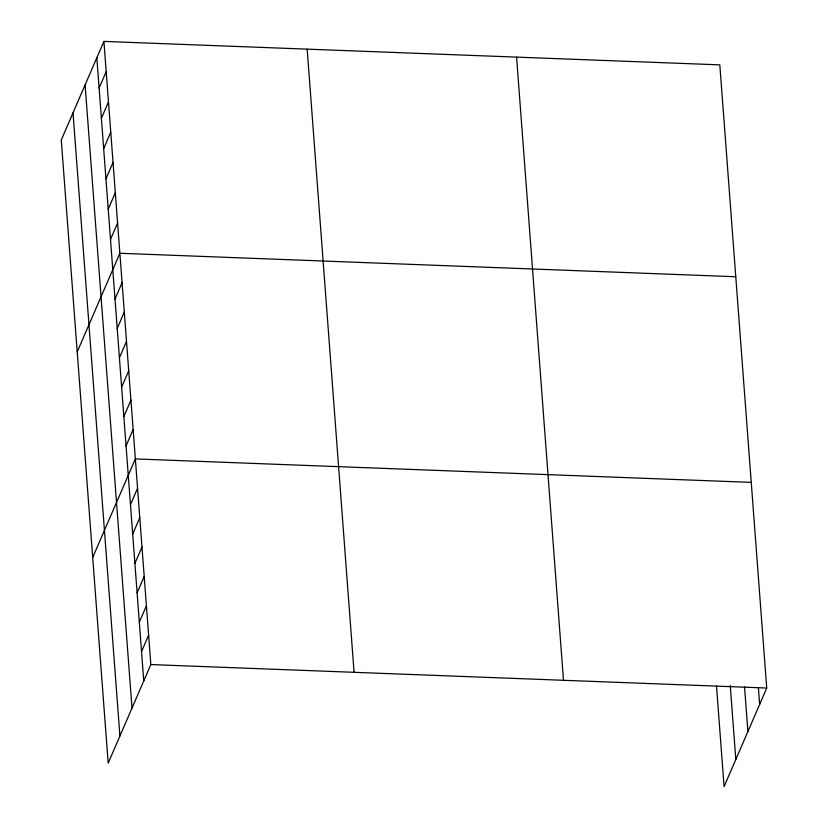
<?xml version="1.0" encoding="UTF-8"?>
<svg xmlns="http://www.w3.org/2000/svg" width="828" height="828" viewBox="0 0 828 828"><rect width="100%" height="100%" fill="white"/><g stroke="black" fill="none" stroke-linecap="round" stroke-linejoin="round"><path stroke-width="1.24" d="M103.924 41.4L61.272 139.963L108.178 763.137L150.831 664.563L103.924 41.4L719.822 64.863L766.728 688.037L724.076 786.6L716.479 685.698M99.112 88.058L106.201 71.663M101.389 118.332L108.478 101.937M103.666 148.595L110.766 132.201M105.943 178.858L113.043 162.474M108.23 209.132L115.32 192.738M110.507 239.395L117.597 223.011M77.221 351.848L119.874 253.275L735.771 276.738M114.988 299.043L122.089 282.659M117.203 328.426L124.293 312.032M119.418 357.799L126.508 341.405M121.623 387.183L128.723 370.789M123.838 416.556L130.927 400.162M126.053 445.93L133.142 429.546M92.695 557.492L135.357 458.919L751.244 482.382M130.472 504.687L137.562 488.303M132.687 534.07L139.777 517.676M134.892 563.444L141.981 547.06M137.106 592.827L144.196 576.433M139.311 622.201L146.411 605.806M141.526 651.584L148.616 635.19M150.831 664.563L766.728 688.037M758.386 687.82L759.638 704.421M744.538 686.836L747.901 731.538M730.234 685.398L735.813 759.483M516.579 57.122L563.485 680.285M307.167 49.142L354.074 672.315M96.835 57.794L143.741 680.958M85.098 84.911L132.004 708.075M73.009 112.846L119.915 736.02"/></g></svg>
